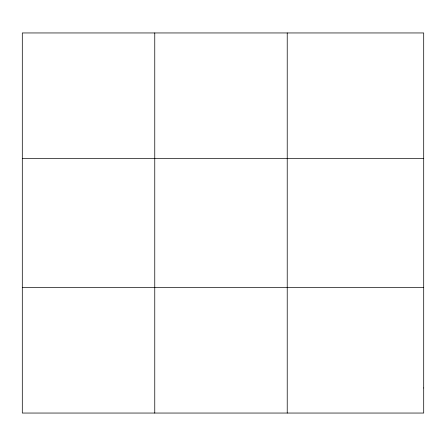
<?xml version="1.0" encoding="UTF-8"?>
<svg xmlns="http://www.w3.org/2000/svg" width="446" height="446" viewBox="0 0 446 446"><rect width="100%" height="100%" fill="white"/><g stroke="black" fill="none" stroke-linecap="round" stroke-linejoin="round"><path stroke-width="0.67" d="M154.762 413.046L154.762 32.954M287.224 413.046L287.224 32.954M22.3 158.386L423.7 158.386M22.3 287.614L423.7 287.614M423.7 387.959L423.7 413.046L22.3 413.046L22.3 32.954L423.7 32.954L423.7 387.959"/></g></svg>
